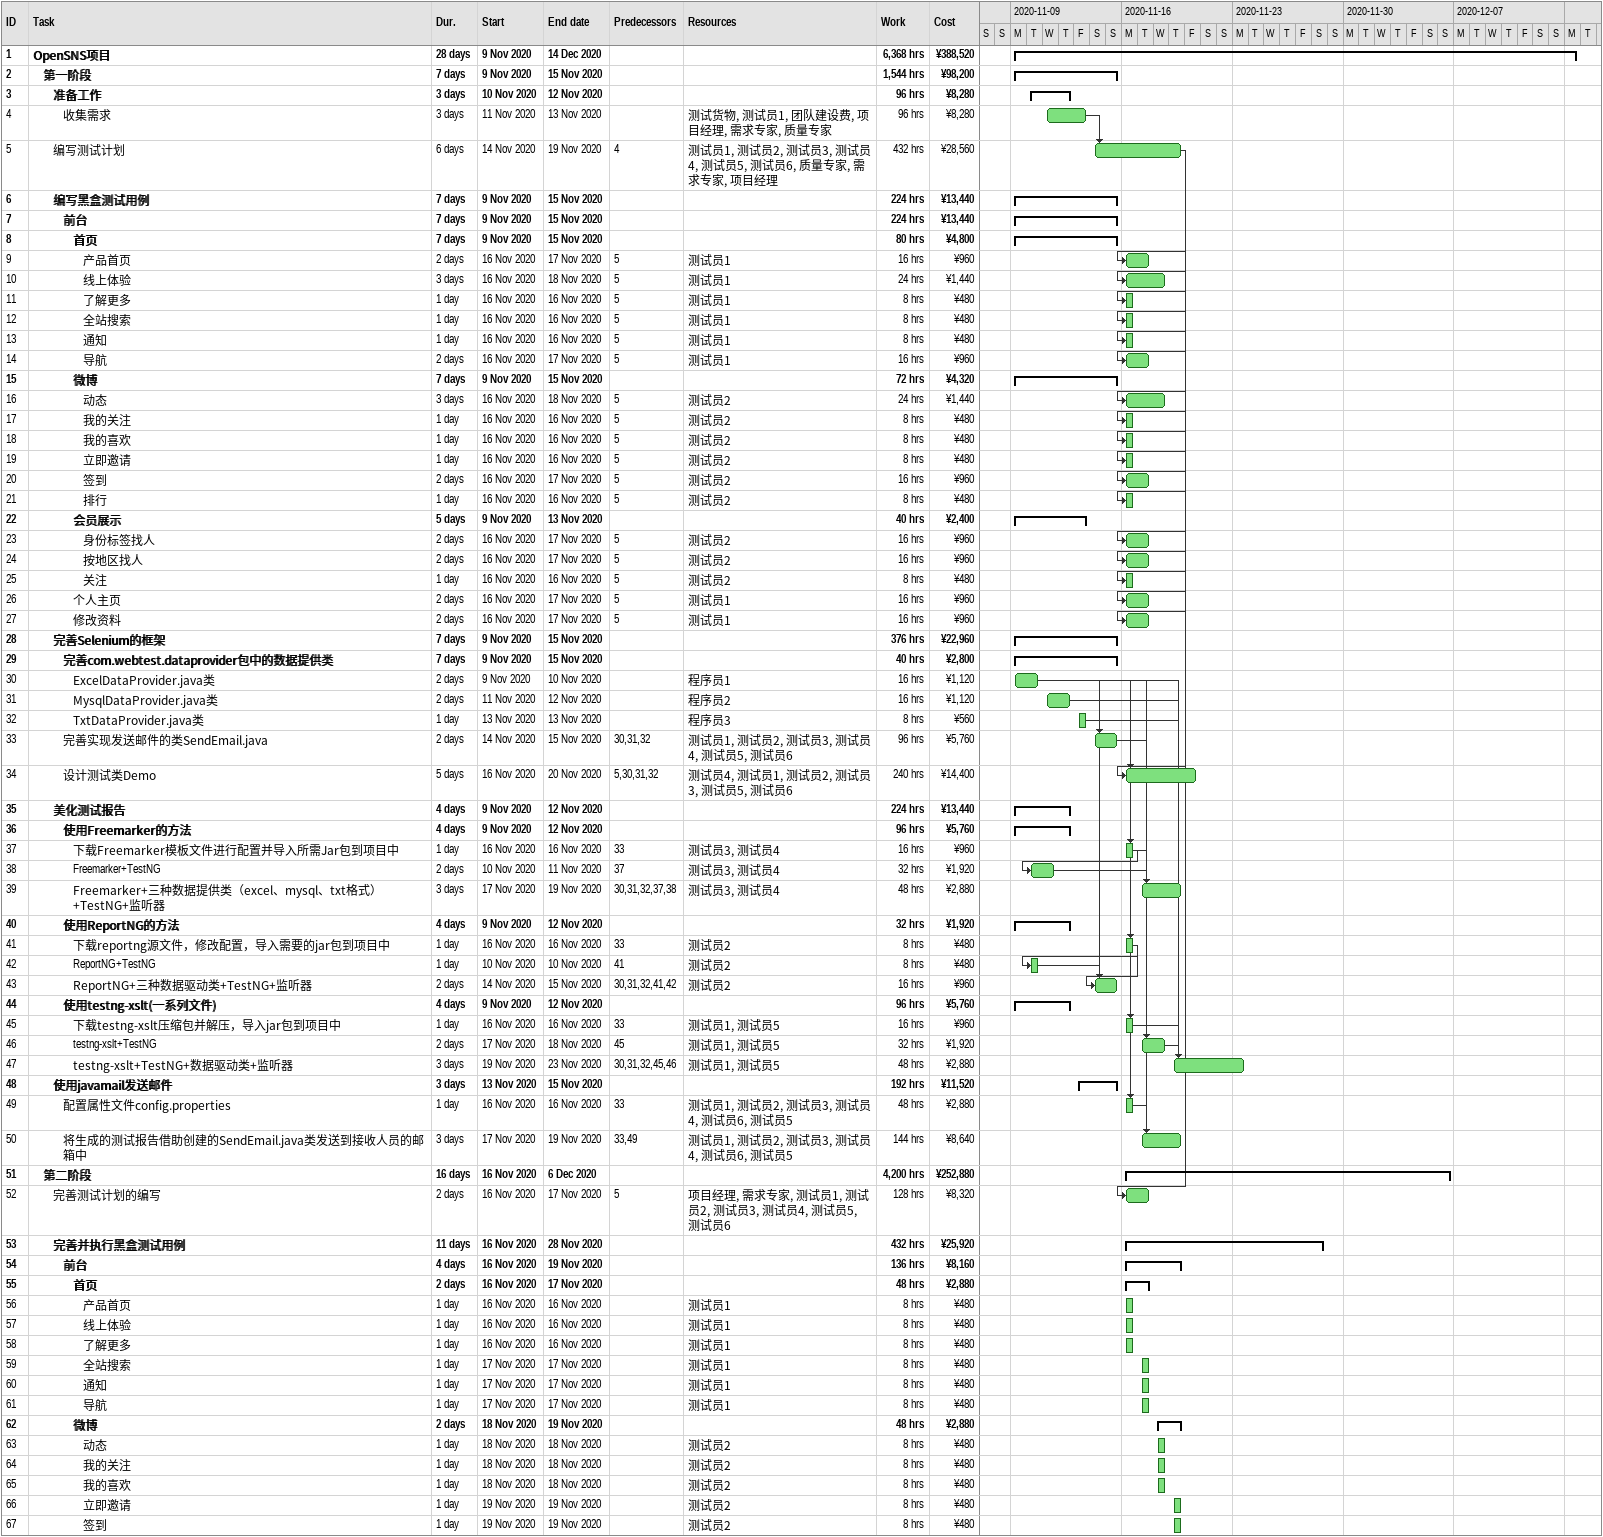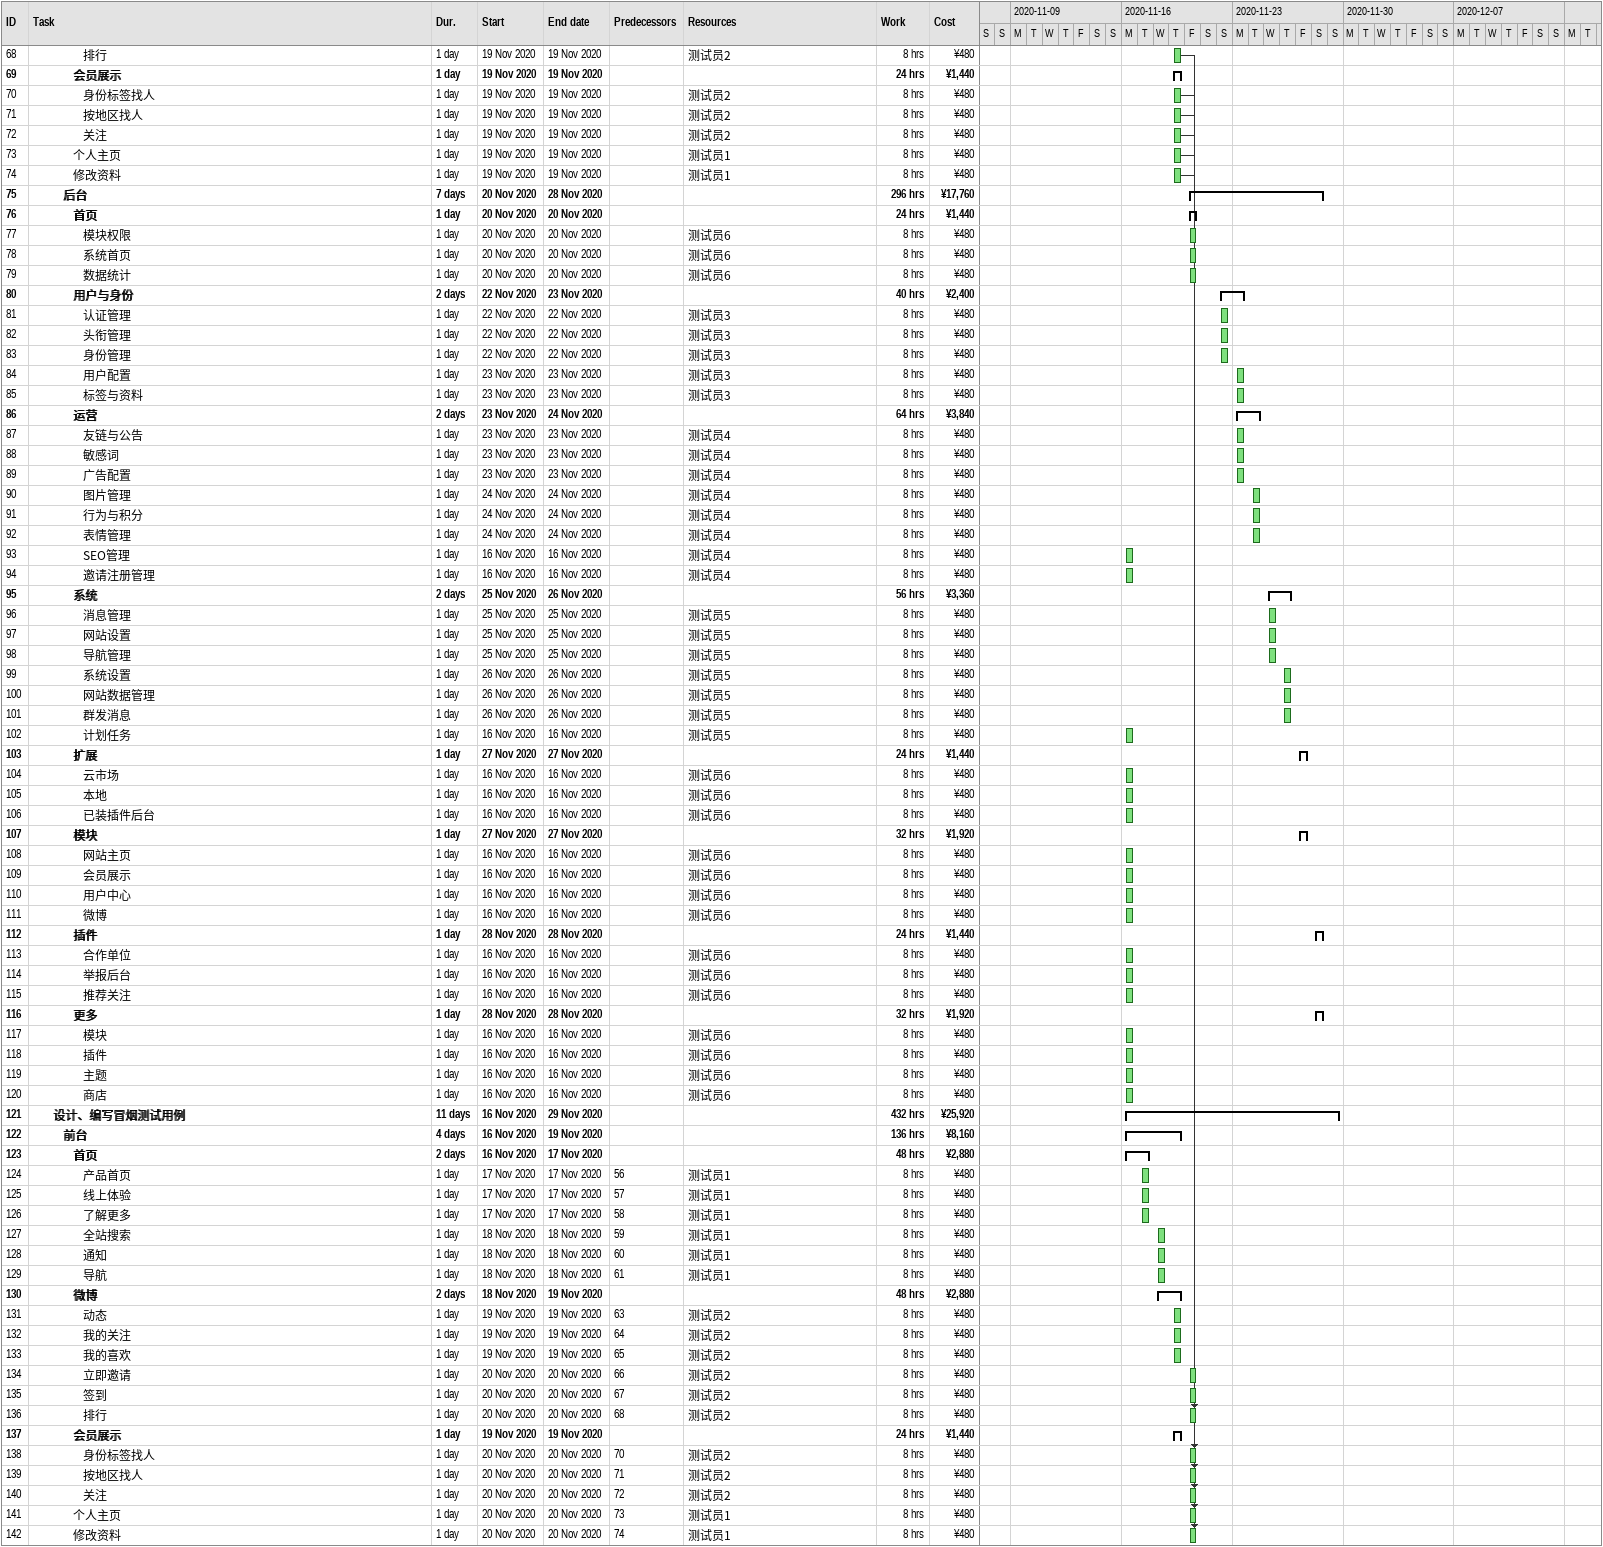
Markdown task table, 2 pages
| ID | Level | Task | Duration | Start | Finish | Predecessors | Resources | Work (h) | Cost (¥) |
|---|---|---|---|---|---|---|---|---|---|
| 1 | 1 | **OpenSNS项目** | 28d | 2020-11-09 | 2020-12-14 |  |  | 6368 | 388520 |
| 2 | 2 | **第一阶段** | 7d | 2020-11-09 | 2020-11-15 |  |  | 1544 | 98200 |
| 3 | 3 | **准备工作** | 3d | 2020-11-10 | 2020-11-12 |  |  | 96 | 8280 |
| 4 | 4 | 收集需求 | 3d | 2020-11-11 | 2020-11-13 |  | 测试货物, 测试员1, 团队建设费, 项目经理, 需求专家, 质量专家 | 96 | 8280 |
| 5 | 3 | 编写测试计划 | 6d | 2020-11-14 | 2020-11-19 | 4 | 测试员1, 测试员2, 测试员3, 测试员4, 测试员5, 测试员6, 质量专家, 需求专家, 项目经理 | 432 | 28560 |
| 6 | 3 | **编写黑盒测试用例** | 7d | 2020-11-09 | 2020-11-15 |  |  | 224 | 13440 |
| 7 | 4 | **前台** | 7d | 2020-11-09 | 2020-11-15 |  |  | 224 | 13440 |
| 8 | 5 | **首页** | 7d | 2020-11-09 | 2020-11-15 |  |  | 80 | 4800 |
| 9 | 6 | 产品首页 | 2d | 2020-11-16 | 2020-11-17 | 5 | 测试员1 | 16 | 960 |
| 10 | 6 | 线上体验 | 3d | 2020-11-16 | 2020-11-18 | 5 | 测试员1 | 24 | 1440 |
| 11 | 6 | 了解更多 | 1d | 2020-11-16 | 2020-11-16 | 5 | 测试员1 | 8 | 480 |
| 12 | 6 | 全站搜索 | 1d | 2020-11-16 | 2020-11-16 | 5 | 测试员1 | 8 | 480 |
| 13 | 6 | 通知 | 1d | 2020-11-16 | 2020-11-16 | 5 | 测试员1 | 8 | 480 |
| 14 | 6 | 导航 | 2d | 2020-11-16 | 2020-11-17 | 5 | 测试员1 | 16 | 960 |
| 15 | 5 | **微博** | 7d | 2020-11-09 | 2020-11-15 |  |  | 72 | 4320 |
| 16 | 6 | 动态 | 3d | 2020-11-16 | 2020-11-18 | 5 | 测试员2 | 24 | 1440 |
| 17 | 6 | 我的关注 | 1d | 2020-11-16 | 2020-11-16 | 5 | 测试员2 | 8 | 480 |
| 18 | 6 | 我的喜欢 | 1d | 2020-11-16 | 2020-11-16 | 5 | 测试员2 | 8 | 480 |
| 19 | 6 | 立即邀请 | 1d | 2020-11-16 | 2020-11-16 | 5 | 测试员2 | 8 | 480 |
| 20 | 6 | 签到 | 2d | 2020-11-16 | 2020-11-17 | 5 | 测试员2 | 16 | 960 |
| 21 | 6 | 排行 | 1d | 2020-11-16 | 2020-11-16 | 5 | 测试员2 | 8 | 480 |
| 22 | 5 | **会员展示** | 5d | 2020-11-09 | 2020-11-13 |  |  | 40 | 2400 |
| 23 | 6 | 身份标签找人 | 2d | 2020-11-16 | 2020-11-17 | 5 | 测试员2 | 16 | 960 |
| 24 | 6 | 按地区找人 | 2d | 2020-11-16 | 2020-11-17 | 5 | 测试员2 | 16 | 960 |
| 25 | 6 | 关注 | 1d | 2020-11-16 | 2020-11-16 | 5 | 测试员2 | 8 | 480 |
| 26 | 5 | 个人主页 | 2d | 2020-11-16 | 2020-11-17 | 5 | 测试员1 | 16 | 960 |
| 27 | 5 | 修改资料 | 2d | 2020-11-16 | 2020-11-17 | 5 | 测试员1 | 16 | 960 |
| 28 | 3 | **完善Selenium的框架** | 7d | 2020-11-09 | 2020-11-15 |  |  | 376 | 22960 |
| 29 | 4 | **完善com.webtest.dataprovider包中的数据提供类** | 7d | 2020-11-09 | 2020-11-15 |  |  | 40 | 2800 |
| 30 | 5 | ExcelDataProvider.java类 | 2d | 2020-11-09 | 2020-11-10 |  | 程序员1 | 16 | 1120 |
| 31 | 5 | MysqlDataProvider.java类 | 2d | 2020-11-11 | 2020-11-12 |  | 程序员2 | 16 | 1120 |
| 32 | 5 | TxtDataProvider.java类 | 1d | 2020-11-13 | 2020-11-13 |  | 程序员3 | 8 | 560 |
| 33 | 4 | 完善实现发送邮件的类SendEmail.java | 2d | 2020-11-14 | 2020-11-15 | 30, 31, 32 | 测试员1, 测试员2, 测试员3, 测试员4, 测试员5, 测试员6 | 96 | 5760 |
| 34 | 4 | 设计测试类Demo | 5d | 2020-11-16 | 2020-11-20 | 5, 30, 31, 32 | 测试员4, 测试员1, 测试员2, 测试员3, 测试员5, 测试员6 | 240 | 14400 |
| 35 | 3 | **美化测试报告** | 4d | 2020-11-09 | 2020-11-12 |  |  | 224 | 13440 |
| 36 | 4 | **使用Freemarker的方法** | 4d | 2020-11-09 | 2020-11-12 |  |  | 96 | 5760 |
| 37 | 5 | 下载Freemarker模板文件进行配置并导入所需Jar包到项目中 | 1d | 2020-11-16 | 2020-11-16 | 33 | 测试员3, 测试员4 | 16 | 960 |
| 38 | 5 | Freemarker+TestNG | 2d | 2020-11-10 | 2020-11-11 | 37 | 测试员3, 测试员4 | 32 | 1920 |
| 39 | 5 | Freemarker+三种数据提供类（excel、mysql、txt格式）+TestNG+监听器 | 3d | 2020-11-17 | 2020-11-19 | 30, 31, 32, 37, 38 | 测试员3, 测试员4 | 48 | 2880 |
| 40 | 4 | **使用ReportNG的方法** | 4d | 2020-11-09 | 2020-11-12 |  |  | 32 | 1920 |
| 41 | 5 | 下载reportng源文件，修改配置，导入需要的jar包到项目中 | 1d | 2020-11-16 | 2020-11-16 | 33 | 测试员2 | 8 | 480 |
| 42 | 5 | ReportNG+TestNG | 1d | 2020-11-10 | 2020-11-10 | 41 | 测试员2 | 8 | 480 |
| 43 | 5 | ReportNG+三种数据驱动类+TestNG+监听器 | 2d | 2020-11-14 | 2020-11-15 | 30, 31, 32, 41, 42 | 测试员2 | 16 | 960 |
| 44 | 4 | **使用testng-xslt(一系列文件)** | 4d | 2020-11-09 | 2020-11-12 |  |  | 96 | 5760 |
| 45 | 5 | 下载testng-xslt压缩包并解压，导入jar包到项目中 | 1d | 2020-11-16 | 2020-11-16 | 33 | 测试员1, 测试员5 | 16 | 960 |
| 46 | 5 | testng-xslt+TestNG | 2d | 2020-11-17 | 2020-11-18 | 45 | 测试员1, 测试员5 | 32 | 1920 |
| 47 | 5 | testng-xslt+TestNG+数据驱动类+监听器 | 3d | 2020-11-19 | 2020-11-23 | 30, 31, 32, 45, 46 | 测试员1, 测试员5 | 48 | 2880 |
| 48 | 3 | **使用javamail发送邮件** | 3d | 2020-11-13 | 2020-11-15 |  |  | 192 | 11520 |
| 49 | 4 | 配置属性文件config.properties | 1d | 2020-11-16 | 2020-11-16 | 33 | 测试员1, 测试员2, 测试员3, 测试员4, 测试员6, 测试员5 | 48 | 2880 |
| 50 | 4 | 将生成的测试报告借助创建的SendEmail.java类发送到接收人员的邮箱中 | 3d | 2020-11-17 | 2020-11-19 | 33, 49 | 测试员1, 测试员2, 测试员3, 测试员4, 测试员6, 测试员5 | 144 | 8640 |
| 51 | 2 | **第二阶段** | 16d | 2020-11-16 | 2020-12-06 |  |  | 4200 | 252880 |
| 52 | 3 | 完善测试计划的编写 | 2d | 2020-11-16 | 2020-11-17 | 5 | 项目经理, 需求专家, 测试员1, 测试员2, 测试员3, 测试员4, 测试员5, 测试员6 | 128 | 8320 |
| 53 | 3 | **完善并执行黑盒测试用例** | 11d | 2020-11-16 | 2020-11-28 |  |  | 432 | 25920 |
| 54 | 4 | **前台** | 4d | 2020-11-16 | 2020-11-19 |  |  | 136 | 8160 |
| 55 | 5 | **首页** | 2d | 2020-11-16 | 2020-11-17 |  |  | 48 | 2880 |
| 56 | 6 | 产品首页 | 1d | 2020-11-16 | 2020-11-16 |  | 测试员1 | 8 | 480 |
| 57 | 6 | 线上体验 | 1d | 2020-11-16 | 2020-11-16 |  | 测试员1 | 8 | 480 |
| 58 | 6 | 了解更多 | 1d | 2020-11-16 | 2020-11-16 |  | 测试员1 | 8 | 480 |
| 59 | 6 | 全站搜索 | 1d | 2020-11-17 | 2020-11-17 |  | 测试员1 | 8 | 480 |
| 60 | 6 | 通知 | 1d | 2020-11-17 | 2020-11-17 |  | 测试员1 | 8 | 480 |
| 61 | 6 | 导航 | 1d | 2020-11-17 | 2020-11-17 |  | 测试员1 | 8 | 480 |
| 62 | 5 | **微博** | 2d | 2020-11-18 | 2020-11-19 |  |  | 48 | 2880 |
| 63 | 6 | 动态 | 1d | 2020-11-18 | 2020-11-18 |  | 测试员2 | 8 | 480 |
| 64 | 6 | 我的关注 | 1d | 2020-11-18 | 2020-11-18 |  | 测试员2 | 8 | 480 |
| 65 | 6 | 我的喜欢 | 1d | 2020-11-18 | 2020-11-18 |  | 测试员2 | 8 | 480 |
| 66 | 6 | 立即邀请 | 1d | 2020-11-19 | 2020-11-19 |  | 测试员2 | 8 | 480 |
| 67 | 6 | 签到 | 1d | 2020-11-19 | 2020-11-19 |  | 测试员2 | 8 | 480 |
| 68 | 6 | 排行 | 1d | 2020-11-19 | 2020-11-19 |  | 测试员2 | 8 | 480 |
| 69 | 5 | **会员展示** | 1d | 2020-11-19 | 2020-11-19 |  |  | 24 | 1440 |
| 70 | 6 | 身份标签找人 | 1d | 2020-11-19 | 2020-11-19 |  | 测试员2 | 8 | 480 |
| 71 | 6 | 按地区找人 | 1d | 2020-11-19 | 2020-11-19 |  | 测试员2 | 8 | 480 |
| 72 | 6 | 关注 | 1d | 2020-11-19 | 2020-11-19 |  | 测试员2 | 8 | 480 |
| 73 | 5 | 个人主页 | 1d | 2020-11-19 | 2020-11-19 |  | 测试员1 | 8 | 480 |
| 74 | 5 | 修改资料 | 1d | 2020-11-19 | 2020-11-19 |  | 测试员1 | 8 | 480 |
| 75 | 4 | **后台** | 7d | 2020-11-20 | 2020-11-28 |  |  | 296 | 17760 |
| 76 | 5 | **首页** | 1d | 2020-11-20 | 2020-11-20 |  |  | 24 | 1440 |
| 77 | 6 | 模块权限 | 1d | 2020-11-20 | 2020-11-20 |  | 测试员6 | 8 | 480 |
| 78 | 6 | 系统首页 | 1d | 2020-11-20 | 2020-11-20 |  | 测试员6 | 8 | 480 |
| 79 | 6 | 数据统计 | 1d | 2020-11-20 | 2020-11-20 |  | 测试员6 | 8 | 480 |
| 80 | 5 | **用户与身份** | 2d | 2020-11-22 | 2020-11-23 |  |  | 40 | 2400 |
| 81 | 6 | 认证管理 | 1d | 2020-11-22 | 2020-11-22 |  | 测试员3 | 8 | 480 |
| 82 | 6 | 头衔管理 | 1d | 2020-11-22 | 2020-11-22 |  | 测试员3 | 8 | 480 |
| 83 | 6 | 身份管理 | 1d | 2020-11-22 | 2020-11-22 |  | 测试员3 | 8 | 480 |
| 84 | 6 | 用户配置 | 1d | 2020-11-23 | 2020-11-23 |  | 测试员3 | 8 | 480 |
| 85 | 6 | 标签与资料 | 1d | 2020-11-23 | 2020-11-23 |  | 测试员3 | 8 | 480 |
| 86 | 5 | **运营** | 2d | 2020-11-23 | 2020-11-24 |  |  | 64 | 3840 |
| 87 | 6 | 友链与公告 | 1d | 2020-11-23 | 2020-11-23 |  | 测试员4 | 8 | 480 |
| 88 | 6 | 敏感词 | 1d | 2020-11-23 | 2020-11-23 |  | 测试员4 | 8 | 480 |
| 89 | 6 | 广告配置 | 1d | 2020-11-23 | 2020-11-23 |  | 测试员4 | 8 | 480 |
| 90 | 6 | 图片管理 | 1d | 2020-11-24 | 2020-11-24 |  | 测试员4 | 8 | 480 |
| 91 | 6 | 行为与积分 | 1d | 2020-11-24 | 2020-11-24 |  | 测试员4 | 8 | 480 |
| 92 | 6 | 表情管理 | 1d | 2020-11-24 | 2020-11-24 |  | 测试员4 | 8 | 480 |
| 93 | 6 | SEO管理 | 1d | 2020-11-16 | 2020-11-16 |  | 测试员4 | 8 | 480 |
| 94 | 6 | 邀请注册管理 | 1d | 2020-11-16 | 2020-11-16 |  | 测试员4 | 8 | 480 |
| 95 | 5 | **系统** | 2d | 2020-11-25 | 2020-11-26 |  |  | 56 | 3360 |
| 96 | 6 | 消息管理 | 1d | 2020-11-25 | 2020-11-25 |  | 测试员5 | 8 | 480 |
| 97 | 6 | 网站设置 | 1d | 2020-11-25 | 2020-11-25 |  | 测试员5 | 8 | 480 |
| 98 | 6 | 导航管理 | 1d | 2020-11-25 | 2020-11-25 |  | 测试员5 | 8 | 480 |
| 99 | 6 | 系统设置 | 1d | 2020-11-26 | 2020-11-26 |  | 测试员5 | 8 | 480 |
| 100 | 6 | 网站数据管理 | 1d | 2020-11-26 | 2020-11-26 |  | 测试员5 | 8 | 480 |
| 101 | 6 | 群发消息 | 1d | 2020-11-26 | 2020-11-26 |  | 测试员5 | 8 | 480 |
| 102 | 6 | 计划任务 | 1d | 2020-11-16 | 2020-11-16 |  | 测试员5 | 8 | 480 |
| 103 | 5 | **扩展** | 1d | 2020-11-27 | 2020-11-27 |  |  | 24 | 1440 |
| 104 | 6 | 云市场 | 1d | 2020-11-16 | 2020-11-16 |  | 测试员6 | 8 | 480 |
| 105 | 6 | 本地 | 1d | 2020-11-16 | 2020-11-16 |  | 测试员6 | 8 | 480 |
| 106 | 6 | 已装插件后台 | 1d | 2020-11-16 | 2020-11-16 |  | 测试员6 | 8 | 480 |
| 107 | 5 | **模块** | 1d | 2020-11-27 | 2020-11-27 |  |  | 32 | 1920 |
| 108 | 6 | 网站主页 | 1d | 2020-11-16 | 2020-11-16 |  | 测试员6 | 8 | 480 |
| 109 | 6 | 会员展示 | 1d | 2020-11-16 | 2020-11-16 |  | 测试员6 | 8 | 480 |
| 110 | 6 | 用户中心 | 1d | 2020-11-16 | 2020-11-16 |  | 测试员6 | 8 | 480 |
| 111 | 6 | 微博 | 1d | 2020-11-16 | 2020-11-16 |  | 测试员6 | 8 | 480 |
| 112 | 5 | **插件** | 1d | 2020-11-28 | 2020-11-28 |  |  | 24 | 1440 |
| 113 | 6 | 合作单位 | 1d | 2020-11-16 | 2020-11-16 |  | 测试员6 | 8 | 480 |
| 114 | 6 | 举报后台 | 1d | 2020-11-16 | 2020-11-16 |  | 测试员6 | 8 | 480 |
| 115 | 6 | 推荐关注 | 1d | 2020-11-16 | 2020-11-16 |  | 测试员6 | 8 | 480 |
| 116 | 5 | **更多** | 1d | 2020-11-28 | 2020-11-28 |  |  | 32 | 1920 |
| 117 | 6 | 模块 | 1d | 2020-11-16 | 2020-11-16 |  | 测试员6 | 8 | 480 |
| 118 | 6 | 插件 | 1d | 2020-11-16 | 2020-11-16 |  | 测试员6 | 8 | 480 |
| 119 | 6 | 主题 | 1d | 2020-11-16 | 2020-11-16 |  | 测试员6 | 8 | 480 |
| 120 | 6 | 商店 | 1d | 2020-11-16 | 2020-11-16 |  | 测试员6 | 8 | 480 |
| 121 | 3 | **设计、编写冒烟测试用例** | 11d | 2020-11-16 | 2020-11-29 |  |  | 432 | 25920 |
| 122 | 4 | **前台** | 4d | 2020-11-16 | 2020-11-19 |  |  | 136 | 8160 |
| 123 | 5 | **首页** | 2d | 2020-11-16 | 2020-11-17 |  |  | 48 | 2880 |
| 124 | 6 | 产品首页 | 1d | 2020-11-17 | 2020-11-17 | 56 | 测试员1 | 8 | 480 |
| 125 | 6 | 线上体验 | 1d | 2020-11-17 | 2020-11-17 | 57 | 测试员1 | 8 | 480 |
| 126 | 6 | 了解更多 | 1d | 2020-11-17 | 2020-11-17 | 58 | 测试员1 | 8 | 480 |
| 127 | 6 | 全站搜索 | 1d | 2020-11-18 | 2020-11-18 | 59 | 测试员1 | 8 | 480 |
| 128 | 6 | 通知 | 1d | 2020-11-18 | 2020-11-18 | 60 | 测试员1 | 8 | 480 |
| 129 | 6 | 导航 | 1d | 2020-11-18 | 2020-11-18 | 61 | 测试员1 | 8 | 480 |
| 130 | 5 | **微博** | 2d | 2020-11-18 | 2020-11-19 |  |  | 48 | 2880 |
| 131 | 6 | 动态 | 1d | 2020-11-19 | 2020-11-19 | 63 | 测试员2 | 8 | 480 |
| 132 | 6 | 我的关注 | 1d | 2020-11-19 | 2020-11-19 | 64 | 测试员2 | 8 | 480 |
| 133 | 6 | 我的喜欢 | 1d | 2020-11-19 | 2020-11-19 | 65 | 测试员2 | 8 | 480 |
| 134 | 6 | 立即邀请 | 1d | 2020-11-20 | 2020-11-20 | 66 | 测试员2 | 8 | 480 |
| 135 | 6 | 签到 | 1d | 2020-11-20 | 2020-11-20 | 67 | 测试员2 | 8 | 480 |
| 136 | 6 | 排行 | 1d | 2020-11-20 | 2020-11-20 | 68 | 测试员2 | 8 | 480 |
| 137 | 5 | **会员展示** | 1d | 2020-11-19 | 2020-11-19 |  |  | 24 | 1440 |
| 138 | 6 | 身份标签找人 | 1d | 2020-11-20 | 2020-11-20 | 70 | 测试员2 | 8 | 480 |
| 139 | 6 | 按地区找人 | 1d | 2020-11-20 | 2020-11-20 | 71 | 测试员2 | 8 | 480 |
| 140 | 6 | 关注 | 1d | 2020-11-20 | 2020-11-20 | 72 | 测试员2 | 8 | 480 |
| 141 | 5 | 个人主页 | 1d | 2020-11-20 | 2020-11-20 | 73 | 测试员1 | 8 | 480 |
| 142 | 5 | 修改资料 | 1d | 2020-11-20 | 2020-11-20 | 74 | 测试员1 | 8 | 480 |
